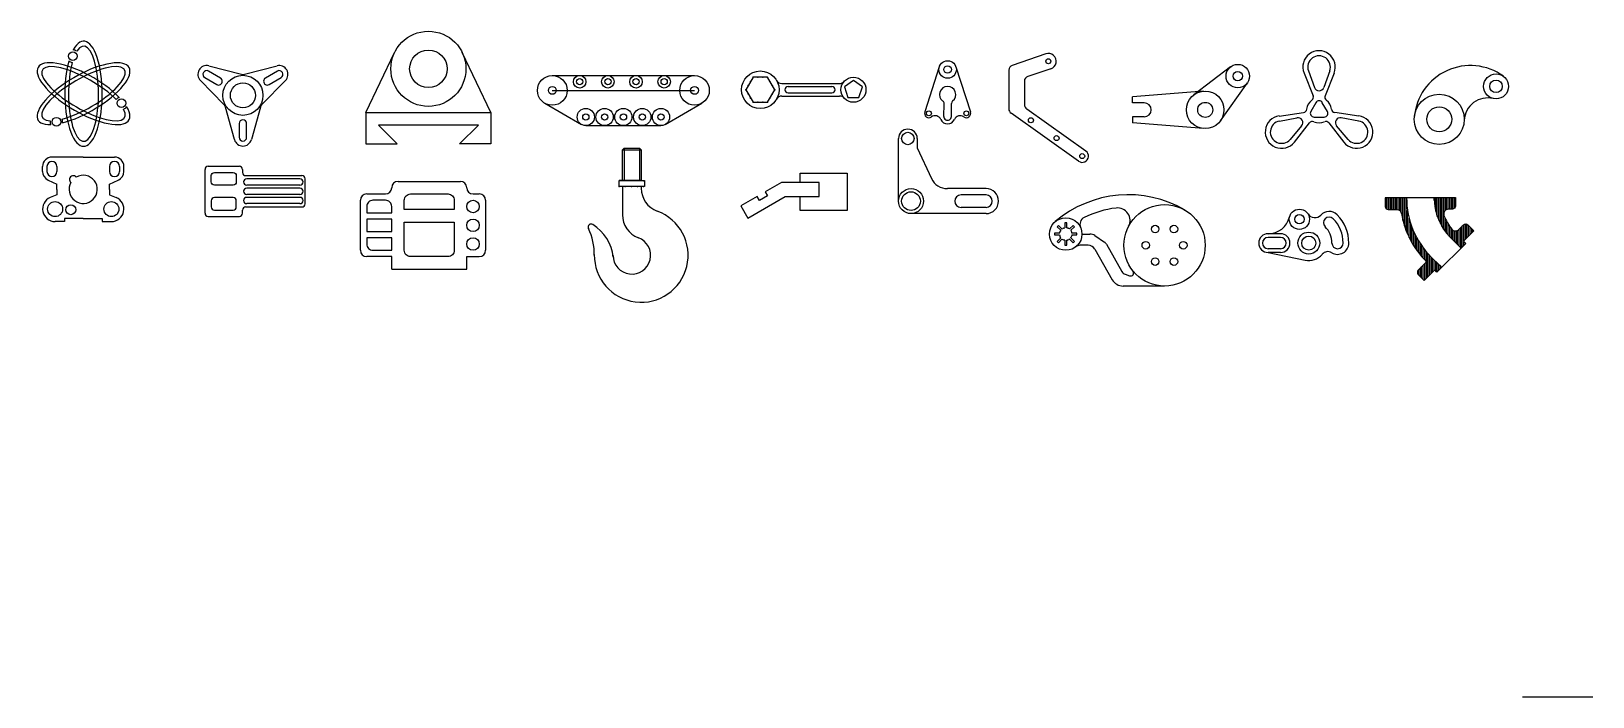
# Model space of a CAD drawing. Header units: inches. Extents: x -62 to 2434, y -799 to 264.
import ezdxf

# ---------------------------------------------------------------- set-up
doc = ezdxf.new("R2010")
doc.units = ezdxf.units.IN
doc.header["$MEASUREMENT"] = 0

# ---------------------------------------------------------------- blocks, each defined once
blk = doc.blocks.new('*U3')
blk.add_circle((0, 0), 6)
blk = doc.blocks.new('*U4')
at = {"color": 0, "linetype": 'ByBlock', "lineweight": -2, "transparency": 16777216}
for p, rotation in [((1942.6, -227.9), 120), ((1972.6, -227.9), 59.99999999999999), ((1927.6, -253.9), 180), ((1942.6, -279.9), 239.9999999999999), ((1972.6, -279.9), 299.9999999999999)]:
    blk.add_blockref('*U3', p, dxfattribs=dict(at, rotation=rotation))
blk.add_blockref('*U3', (1987.6, -253.9), dxfattribs=at)

msp = doc.modelspace()

# ---------------------------------------------------------------- hatches: boundary and pattern name
h = msp.add_hatch()
h.set_pattern_fill('ANSI31', color=256, scale=20, angle=45)
h.set_pattern_definition([(90, (863.3072, 397.8865), (-2.5, 4e-16), [])])
h.paths.add_polyline_path([(2128.4, -26.8, 0.153999), (2168.6, -104.2), (2155.4, -117.4, 0.414214), (2155.4, -124.5), (2164.9, -134.1), (2181.7, -117.3), (2185.2, -120.8), (2231.2, -74.8), (2227.7, -71.3), (2244.5, -54.5), (2234.9, -45, 0.414214), (2227.8, -45), (2220.2, -52.6, -0.444903), (2209, -52.1, -0.078822), (2196.5, -30.4, -0.526319), (2203.5, -20.2), (2210, -20.2, 0.414214), (2215, -15.2), (2214.9, -1.7), (2102.4, -1.7), (2102.5, -15.7, 0.414214), (2107.5, -20.6), (2120.9, -20.6, -0.365365)])
h.paths.add_polyline_path([(2180.7, -1.7), (2136.7, -1.7, 0.198912), (2176.1, -96.8), (2189.1, -109.8), (2192.7, -113.4), (2223.8, -82.3), (2220.2, -78.7), (2207.2, -65.6, -0.198912)])

# ---------------------------------------------------------------- linework, layer by layer
for p, q in [((472.6, 134.1), (518.5, 230)), ((672.6, 134.1), (626.7, 230)), ((1559.8, 228), (1506, 209.5)), ((221.5, 208.7), (273.6, 195.3)), ((278.5, 195.3), (330.6, 208.7)), ((1389.5, 207.3), (1366.2, 135.2)), ((1416.2, 207.3), (1439.5, 135.2)), ((1500.6, 201.9), (1500.6, 140.4)), ((1567.9, 204.3), (1531, 191.9)), ((1855.4, 207.3), (1796.5, 162.3)), ((1979.9, 200.9), (1989.3, 174.3)), ((2013.8, 200.9), (2004.4, 174.3)), ((245.6, 147), (208, 185.4)), ((344.1, 185.4), (306.5, 147)), ((770.7, 193.4), (998.2, 193.3)), ((1137.9, 180.6), (1229.9, 180.6)), ((1147.8, 175.6), (1217.8, 175.6)), ((1525.6, 184.3), (1525.6, 147)), ((1839.1, 121.1), (1882.1, 181.6)), ((1972.7, 197.2), (1987.3, 161.1)), ((2020.9, 197.2), (2006.3, 161.1)), ((770.7, 169.6), (998.2, 169.6)), ((1137.9, 160.6), (1229.9, 160.6)), ((1147.8, 165.6), (1217.8, 165.6)), ((1812.2, 168.4), (1698.4, 159.1)), ((1698.4, 149.7), (1698.4, 159.1)), ((1991.6, 150), (1983.5, 136)), ((2010.1, 136), (2002, 150)), ((262.6, 90.9), (248.1, 142.7)), ((304, 142.7), (289.5, 90.9)), ((472.6, 134.1), (672.6, 134.1)), ((472.6, 134.1), (472.6, 84.1)), ((672.6, 134.1), (672.6, 84.1)), ((758.8, 149.1), (817.4, 115.2)), ((951.3, 115.2), (1010, 149.2)), ((1396.8, 128.1), (1397.2, 148.4)), ((1408.8, 128), (1408.9, 148.8)), ((1612.3, 56.4), (1504.3, 133.1)), ((1623.8, 72.7), (1529.4, 139.6)), ((1717.2, 149.7), (1698.4, 149.7)), ((1717.2, 127.2), (1698.4, 127.2)), ((1698.4, 127.2), (1698.4, 117.8)), ((1933.2, 128.7), (1971.8, 134.1)), ((1933.6, 120.7), (1961.4, 125.9)), ((1988.7, 127), (2004.9, 127)), ((2060.4, 128.7), (2021.9, 134.1)), ((2060.1, 120.7), (2032.3, 125.9)), ((652.6, 114.1), (492.6, 114.1)), ((522.6, 84.1), (492.6, 114.1)), ((652.6, 114.1), (622.6, 84.1)), ((824.3, 113.4), (854.3, 113.4)), ((854.3, 113.4), (884.3, 113.4)), ((884.3, 113.4), (914.5, 113.4)), ((914.5, 113.4), (944.5, 113.4)), ((1812.2, 108.6), (1698.4, 117.8)), ((1968.9, 112.8), (1950.5, 91.3)), ((1957.3, 87), (1981.3, 117.7)), ((2012.4, 117.7), (2036.3, 87)), ((2043.2, 91.3), (2024.8, 112.8)), ((472.6, 84.1), (522.6, 84.1)), ((672.6, 84.1), (622.6, 84.1)), ((882.9, 74.4), (885.9, 77.4)), ((885.9, 77.4), (909.9, 77.4)), ((885.9, 77.4), (885.9, 25.7)), ((909.9, 77.4), (912.9, 74.4)), ((909.9, 77.4), (909.9, 25.7)), ((1324.3, -7.3), (1324.3, 92.7)), ((1354.3, 92.7), (1354.3, 77.7)), ((1354.3, 77.7), (1377, 28.9)), ((20.7, 63), (-29.3, 63)), ((20.7, 63), (70.7, 63)), ((20.7, 63), (70.7, 63)), ((882.9, 74.4), (912.9, 74.4)), ((882.9, 72.4), (882.9, 74.4)), ((882.9, 25.7), (882.9, 72.4)), ((912.9, 74.4), (912.9, 25.7)), ((-44.3, 40), (-44.3, 48)), ((-37.3, 48), (-37.3, 40)), ((-35.4, 26.3), (-21.3, 20)), ((-21.3, 48), (-21.3, 40)), ((62.7, 48), (62.7, 40)), ((62.7, 20), (76.8, 26.3)), ((78.7, 48), (78.7, 40)), ((85.7, 40), (85.7, 48)), ((215.4, -26.6), (215.4, 43.4)), ((220.4, 48.4), (270.4, 48.4)), ((275.4, 43.4), (275.4, 38.4)), ((280.4, 33.4), (370.4, 33.4)), ((367.1, 28.4), (282.1, 28.4)), ((375.4, -11.6), (375.4, 28.4)), ((882.9, 25.7), (877.9, 25.7)), ((912.9, 25.7), (882.9, 25.7)), ((1167.2, 22.5), (1167.2, 37.5)), ((1167.2, 37.5), (1242.2, 37.5)), ((1242.2, 37.5), (1242.2, -22.5)), ((-21.3, 3), (-32.1, -1.6)), ((-21.3, 11.5), (-21.3, 20)), ((-21.3, 11.5), (-21.3, 3)), ((62.7, 11.5), (62.7, 20)), ((62.7, 11.5), (62.7, 3)), ((62.7, 3), (73.5, -1.6)), ((277.1, 23.4), (277.1, 23.4)), ((277.1, 8.4), (277.1, 8.4)), ((367.1, 18.4), (282.1, 18.4)), ((367.1, 13.4), (282.1, 13.4)), ((367.1, 3.4), (282.1, 3.4)), ((372.1, 23.4), (372.1, 23.4)), ((372.1, 8.4), (372.1, 8.4)), ((372.1, 8.4), (372.1, 8.4)), ((474, 4.1), (504, 4.1)), ((514, 14.1), (514, 14.1)), ((524, 24.1), (624, 24.1)), ((634, 14.1), (634, 14.1)), ((644, 4.1), (654, 4.1)), ((882.9, 16.1), (882.9, -29.2)), ((912.9, 16.1), (912.9, 13.3)), ((1098.2, 0), (1072.2, -15)), ((1083.5, -34.4), (1143.2, 0)), ((1101.9, -6.4), (1098.2, 0)), ((1114.9, 1.1), (1101.9, -6.4)), ((1137.2, 22.5), (1111.2, 7.5)), ((1111.2, 7.5), (1114.9, 1.1)), ((1197.2, 22.5), (1137.2, 22.5)), ((1143.2, 0), (1197.2, 0)), ((1167.2, -22.5), (1167.2, 0)), ((1197.2, 0), (1197.2, 22.5)), ((1464.3, 12.7), (1402.4, 12.7)), ((1464.3, 2.7), (1424.3, 2.7)), ((275.4, -26.6), (275.4, -21.6)), ((277.1, -6.3), (277.1, -6.3)), ((280.4, -16.6), (370.4, -16.6)), ((367.1, -1.3), (282.1, -1.3)), ((367.1, -11.3), (282.1, -11.3)), ((372.1, -6.3), (372.1, -6.3)), ((464, -85.9), (464, -5.9)), ((664, -5.9), (664, -85.9)), ((1072.2, -15), (1083.5, -34.4)), ((1242.2, -22.5), (1167.2, -22.5)), ((1464.3, -17.3), (1424.3, -17.3)), ((-9.3, -40), (-24.3, -40)), ((20.7, -35), (-9.3, -35)), ((-9.3, -35), (-9.3, -40)), ((20.7, -35), (-9.3, -35)), ((20.7, -35), (50.7, -35)), ((20.7, -35), (50.7, -35)), ((50.7, -35), (50.7, -40)), ((50.7, -40), (65.7, -40)), ((220.4, -31.6), (270.4, -31.6)), ((1464.3, -27.3), (1344.3, -27.3)), ((1579, -47.2), (1577.9, -48.2)), ((1577.9, -48.2), (1583.6, -53.9)), ((1580, -46.1), (1579, -47.2)), ((1585.7, -51.8), (1580, -46.1)), ((1588.8, -50.3), (1590.2, -49.9)), ((1591.7, -41.9), (1590.2, -41.9)), ((1590.2, -41.9), (1590.2, -49.9)), ((1593.2, -41.9), (1591.7, -41.9)), ((1593.2, -49.9), (1593.2, -41.9)), ((1594.6, -50.3), (1593.2, -49.9)), ((1603.4, -46.1), (1597.7, -51.8)), ((1599.8, -53.9), (1605.5, -48.2)), ((1604.4, -47.2), (1603.4, -46.1)), ((1605.5, -48.2), (1604.4, -47.2)), ((1581.7, -58.4), (1573.7, -58.4)), ((1573.7, -58.4), (1573.7, -59.9)), ((1573.7, -59.9), (1573.7, -61.4)), ((1573.7, -61.4), (1581.7, -61.4)), ((1583.6, -65.9), (1577.9, -71.6)), ((1577.9, -71.6), (1579, -72.6)), ((1579, -72.6), (1580, -73.7)), ((1580, -73.7), (1585.7, -68)), ((1581.7, -58.4), (1582.2, -57)), ((1581.7, -61.4), (1582.2, -62.8)), ((1583.6, -53.9), (1582.9, -55.2)), ((1583.6, -65.9), (1582.9, -64.6)), ((1585.7, -51.8), (1587, -51.1)), ((1585.7, -68), (1587, -68.7)), ((1590.2, -69.9), (1588.8, -69.5)), ((1590.2, -69.9), (1590.2, -77.9)), ((1594.6, -69.5), (1593.2, -69.9)), ((1593.2, -77.9), (1593.2, -69.9)), ((1597.7, -51.8), (1596.4, -51.1)), ((1597.7, -68), (1596.4, -68.7)), ((1597.7, -68), (1603.4, -73.7)), ((1599.8, -53.9), (1600.5, -55.2)), ((1599.8, -65.9), (1600.5, -64.6)), ((1605.5, -71.6), (1599.8, -65.9)), ((1601.7, -58.4), (1601.3, -57)), ((1601.7, -61.4), (1601.3, -62.8)), ((1609.7, -58.4), (1601.7, -58.4)), ((1601.7, -61.4), (1609.7, -61.4)), ((1603.4, -73.7), (1604.4, -72.6)), ((1604.4, -72.6), (1605.5, -71.6)), ((1609.7, -59.9), (1609.7, -58.4)), ((1609.7, -61.4), (1609.7, -59.9)), ((1617.7, -59.9), (1630.4, -59.9)), ((1638.3, -62.3), (1653.6, -72.8)), ((1935.3, -59.3), (1915.3, -59.3)), ((1935.3, -65.3), (1915.3, -65.3)), ((514, -95.9), (474, -95.9)), ((514, -115.9), (514, -95.9)), ((634, -115.9), (634, -95.9)), ((634, -95.9), (654, -95.9)), ((634, -95.9), (644, -95.9)), ((837.9, -93.9), (837.9, -93.9)), ((867.9, -93.9), (867.7, -93.9)), ((1590.2, -77.9), (1591.7, -77.9)), ((1591.7, -77.9), (1593.2, -77.9)), ((1627.7, -77.9), (1614.3, -77.9)), ((1638.2, -84), (1666, -132.8)), ((1656.7, -76.1), (1681.5, -119.7)), ((1935.3, -83.3), (1915.3, -83.3)), ((1935.3, -89.3), (1915.3, -89.3)), ((1915.3, -89.3), (1974.6, -101.7)), ((514, -115.9), (634, -115.9)), ((1686.8, -124.2), (1693.6, -126.6)), ((1749.7, -142.9), (1683.3, -142.9)), ((2321.9, -799.1), (2434.4, -799.1))]:
    msp.add_line(p, q)
for points in [[(215, 190), (234.1, 179, 1), (240.1, 189.4), (221, 200.4, 1)], [(331.1, 200.4), (312, 189.4, 1), (318, 179), (337.1, 190, 1)], [(282, 94.7), (282, 116.7, 1), (270, 116.7), (270, 94.7, 1)], [(230.4, 38.4), (260.4, 38.4, -0.414214), (265.4, 33.4), (265.4, 23.4, -0.414214), (260.4, 18.4), (230.4, 18.4, -0.414214), (225.4, 23.4), (225.4, 33.4, -0.414214)], [(544, 4.1), (604, 4.1, -0.414214), (614, -5.9), (614, -20.9), (534, -20.9), (534, -5.9, -0.414214)], [(230.4, -21.6), (260.4, -21.6, 0.414214), (265.4, -16.6), (265.4, -6.6, 0.414214), (260.4, -1.6), (230.4, -1.6, 0.414214), (225.4, -6.6), (225.4, -16.6, 0.414214)], [(474, -25.9), (514, -25.9), (514, -15.9, 0.414214), (504, -5.9), (484, -5.9, 0.414214), (474, -15.9)], [(534, -40.9), (614, -40.9), (614, -85.9, -0.414214), (604, -95.9), (544, -95.9, -0.414214), (534, -85.9)], [(484, -85.9), (514, -85.9), (514, -65.9), (474, -65.9), (474, -75.9, 0.414214)]]:
    msp.add_lwpolyline(points, format="xyb", close=True)
for points in [[(1091.7, 190.6), (1080.2, 170.6), (1091.7, 150.6), (1114.8, 150.6), (1126.4, 170.6), (1114.8, 190.6)], [(1252.3, 185.6), (1238, 175.2), (1243.5, 158.4), (1261.1, 158.4), (1266.6, 175.2)], [(877.9, 25.7), (917.9, 25.7), (917.9, 16.1), (877.9, 16.1)], [(474, -55.9), (514, -55.9), (514, -35.9), (474, -35.9)]]:
    msp.add_lwpolyline(points, close=True)
for points in [[(2102.4, -1.7), (2214.9, -1.7), (2215, -15.2, -0.414214), (2210, -20.2), (2203.5, -20.2, 0.526319), (2196.5, -30.4, 0.078822), (2209, -52.1, 0.444903), (2220.2, -52.6), (2227.8, -45, -0.414214), (2234.9, -45), (2244.5, -54.5), (2227.7, -71.3), (2231.2, -74.8), (2185.2, -120.8), (2181.7, -117.3)], [(2102.4, -2.2), (2102.5, -15.7, 0.414214), (2107.5, -20.6), (2120.9, -20.6, -0.365365), (2128.4, -26.8, 0.153999), (2168.6, -104.2), (2155.4, -117.4, 0.414214), (2155.4, -124.5), (2164.9, -134.1), (2181.7, -117.3)], [(2136.7, -1.7, 0.198912), (2176.1, -96.8), (2189.1, -109.8), (2192.7, -113.4)], [(2180.7, -1.7, 0.198912), (2207.2, -65.6), (2220.2, -78.7), (2223.8, -82.3), (2220.2, -78.7), (2223.8, -82.3)]]:
    msp.add_lwpolyline(points, format="xyb")
for centre, radius in [((572.6, 204.1), 60), ((4.1, 224.3), 7), ((572.6, 204.1), 30), ((1103.3, 170.6), 30), ((1402.8, 203), 14), ((1402.8, 203), 6), ((1563.9, 216.1), 4), ((1866.8, 192.4), 18.8), ((1866.8, 192.4), 7.5), ((276, 161.7), 32), ((276, 161.7), 20), ((770.7, 169.6), 23.8), ((770.7, 169.6), 6.25), ((814.6, 183.4), 10), ((814.6, 183.4), 5), ((859.6, 183.4), 10), ((859.6, 183.4), 5), ((904.6, 183.4), 10), ((904.6, 183.4), 5), ((949.6, 183.4), 10), ((949.6, 183.4), 5), ((998.2, 169.6), 23.6), ((998.2, 169.6), 6.25), ((1252.3, 170.6), 20), ((2279.8, 176), 20), ((2279.8, 176), 10), ((81.7, 149.1), 7), ((1814.7, 138.5), 30), ((1814.7, 138.5), 12), ((2189, 123.4), 40), ((-22.2, 119.5), 7), ((824.3, 127.1), 13.8), ((824.3, 127.1), 5), ((854.3, 127.1), 13.8), ((854.3, 127.1), 5), ((884.3, 127.1), 13.8), ((884.5, 127.1), 5), ((914.5, 127.1), 13.8), ((914.5, 127.1), 5), ((944.5, 127.1), 13.8), ((944.5, 127.1), 5), ((1372.8, 133), 4), ((1432.8, 133), 4), ((1536.1, 121.9), 4), ((2189, 123.4), 20), ((1339.3, 92.7), 10), ((1577.1, 93.3), 4), ((1618, 64.6), 4), ((1344.3, -7.3), 20), ((1344.3, -7.3), 15), ((-24.3, -20), 12), ((0.7, -21), 8), ((65.7, -20), 12), ((644, -15.9), 10), ((1749.7, -77.9), 65), ((1965.3, -36.3), 16.2), ((644, -45.9), 10), ((1591.7, -59.9), 26), ((1965.3, -36.3), 7.5), ((644, -75.9), 10), ((1980.3, -74.3), 17.5), ((1980.3, -74.3), 11.2)]:
    msp.add_circle(centre, radius)
for centre, radius, start, end in [((4.1, 224.3), 10, 51.3693, 87.1922), ((1563.9, 216.1), 12.5, 288.6463, 108.9349), ((1996.8, 206.9), 26, 337.9585, 202.0415), ((1996.8, 206.9), 18, 340.5288, 199.4712), ((4.1, 224.3), 10, 230.2583, 264.3653), ((218, 195.2), 14, 75.5843, 224.4157), ((334.1, 195.2), 14, 315.5843, 104.4157), ((1508.6, 201.9), 8, 108.9349, 180), ((2238.8, 119.3), 90, 54.1186, 175.3075), ((276, 205), 10, 255.5843, 284.4157), ((1137.9, 190.6), 10, 210, 270), ((1147.8, 170.6), 5, 90, 270), ((1217.8, 170.6), 5, 270, 90), ((1229.9, 190.6), 10, 270, 318.1897), ((1402.8, 163), 13, 307.9856, 233.6325), ((1533.6, 184.3), 8, 108.6463, 180), ((81.7, 149.1), 10, 110.2583, 144.3653), ((1137.9, 150.6), 10, 90, 150), ((1229.9, 150.6), 10, 41.8103, 90), ((1392.2, 148.5), 5, 359.0834, 53.6325), ((1413.9, 148.8), 5, 127.9856, 179.7845), ((1996.8, 137.6), 20, 125.3838, 174.6162), ((1981.8, 158.8), 6, 305.3838, 22.0415), ((1996.8, 176.9), 8, 199.4712, 340.5288), ((1996.8, 147), 6, 30, 150), ((2011.9, 158.8), 6, 157.9585, 234.6162), ((1996.8, 137.6), 20, 5.3838, 54.6162), ((2266.4, 120.1), 37.5, 76.4933, 177.5715), ((81.7, 149.1), 10, 291.3693, 327.1922), ((238.5, 140), 10, 15.5843, 44.4157), ((313.6, 140), 10, 135.5843, 164.4157), ((1372.8, 133), 7, 162.0752, 305.4439), ((1382.7, 119.1), 10, 23.7193, 125.4439), ((1402.8, 128), 6, 179.0834, 359.7845), ((1423, 119.1), 10, 54.5561, 156.2807), ((1432.8, 133), 7, 234.5561, 17.9248), ((1509.6, 140.4), 9, 180, 234.6211), ((1534.6, 147), 9, 180, 234.7043), ((1717.2, 138.5), 11.2, 270, 90), ((1936.8, 103), 26, 97.9585, 322.0415), ((1962.8, 118), 8, 319.4712, 100.5288), ((1971, 140.1), 6, 277.9585, 354.6162), ((1988.7, 133), 6, 150, 270), ((2004.9, 133), 6, 270, 30), ((2022.7, 140.1), 6, 185.3838, 262.0415), ((2030.9, 118), 8, 79.4712, 220.5288), ((2056.8, 103), 26, 217.9585, 82.0415), ((-22.2, 119.5), 10, 171.3693, 207.1922), ((-22.2, 119.5), 10, 350.2583, 24.3653), ((1339.3, 92.7), 15, 0, 180), ((1402.8, 128), 12, 203.7193, 336.2807), ((1936.8, 103), 18, 100.5288, 319.4712), ((1986, 114), 6, 65.3838, 142.0415), ((1996.8, 137.6), 20, 245.3838, 294.6162), ((2007.7, 114), 6, 37.9585, 114.6162), ((2056.8, 103), 18, 220.5288, 79.4712), ((276, 94.7), 14, 195.5843, 344.4157), ((-29.3, 48), 15, 90, 180), ((-29.3, 48), 8, 0, 180), ((70.7, 48), 8, 0, 180), ((70.7, 48), 15, 0, 90), ((1618, 64.6), 10, 234.6211, 54.7043), ((-29.3, 40), 15, 180, 245.9369), ((-29.3, 40), 8, 180, 0), ((20.7, 11.5), 22.5, 150.6207, 119.9717), ((4.7, 27.3), 6, 37.634, 232.9585), ((70.7, 40), 8, 180, 0), ((70.7, 40), 15, 294.0631, 0), ((220.4, 43.4), 5, 90, 180), ((270.4, 43.4), 5, 0, 90), ((280.4, 38.4), 5, 180, 270), ((282.1, 23.4), 5, 90, 180), ((367.1, 23.4), 5, 0, 90), ((370.4, 28.4), 5, 0, 90), ((1402.4, 40.7), 28, 205, 270), ((282.1, 23.4), 5, 180, 270), ((282.1, 8.4), 5, 90, 180), ((282.1, 8.4), 5, 180, 270), ((367.1, 23.4), 5, 270, 0), ((367.1, 8.4), 5, 0, 90), ((367.1, 8.4), 5, 270, 0), ((474, -5.9), 10, 90, 180), ((504, 14.1), 10, 270, 0), ((524, 14.1), 10, 90, 180), ((624, 14.1), 10, 0, 90), ((644, 14.1), 10, 180, 270), ((654, -5.9), 10, 0, 90), ((951.9, 13.3), 39, 180, 249.9948), ((1424.3, -7.3), 10, 90, 270), ((1464.3, -7.3), 20, 270, 90), ((1464.3, -7.3), 10, 270, 90), ((1691.6, -177.1), 180, 59.6368, 130.429), ((-24.3, -20), 20, 112.9972, 270), ((65.7, -20), 20, 270, 67.0028), ((280.4, -21.6), 5, 90, 180), ((282.1, -6.3), 5, 90, 180), ((282.1, -6.3), 5, 180, 270), ((367.1, -6.3), 5, 0, 90), ((367.1, -6.3), 5, 270, 0), ((370.4, -11.6), 5, 270, 0), ((912.9, -93.9), 75, 179.1198, 69.9948), ((1691.6, -177.1), 160, 96.9786, 116.1513), ((1674.6, -38.2), 20, 332.1287, 96.9786), ((2012.8, -41.7), 18, 45, 137.2518), ((220.4, -26.6), 5, 180, 270), ((270.4, -26.6), 5, 270, 0), ((832.9, -48.9), 5, 57.9539, 206.5516), ((798.4, -104), 70, 5.7941, 57.9539), ((921.9, -29.2), 39, 180, 249.6456), ((1626.4, -44.3), 12, 116.1513, 204.2764), ((1915.5, -24.3), 35, 269.7609, 346.459), ((1990.1, -20.7), 13, 212.1592, 317.2518), ((1980.3, -74.3), 46, 90.9991, 91.0603), ((2012.8, -41.7), 9, 45, 225), ((1980.3, -74.3), 37, 0, 45), ((1980.3, -74.3), 55, 0, 45), ((1980.3, -74.3), 55, 0, 45), ((1980.3, -74.3), 64, 0, 45), ((747.9, -91.3), 90, 358.3862, 26.5516), ((897.9, -93.9), 30, 180, 69.6456), ((1591.7, -59.9), 10, 152.0615, 162.9385), ((1591.7, -59.9), 10, 197.0615, 207.9385), ((1591.7, -59.9), 10, 107.0615, 117.9385), ((1591.7, -59.9), 10, 242.0615, 252.9385), ((1591.7, -59.9), 10, 62.0615, 72.9385), ((1591.7, -59.9), 10, 287.0615, 297.9385), ((1591.7, -59.9), 10, 17.0615, 27.9385), ((1591.7, -59.9), 10, 332.0615, 342.9385), ((1630.4, -73.9), 14, 55.7781, 90), ((1648, -81), 10, 29.6499, 55.7781), ((1915.3, -74.3), 15, 90, 270), ((1915.3, -74.3), 9, 90, 270), ((1935.3, -74.3), 15, 270, 90), ((1935.3, -74.3), 9, 270, 90), ((2026.3, -74.3), 18, 239.1332, 0), ((2026.3, -74.3), 9, 180, 0), ((474, -85.9), 10, 180, 270), ((654, -85.9), 10, 270, 0), ((1614.3, -87.9), 10, 90, 128.9424), ((1627.7, -89.9), 12, 29.6499, 90), ((1980.3, -74.3), 28, 258.1766, 319.9263), ((2010.9, -100), 12, 59.1332, 139.9263), ((1690.2, -114.8), 10, 209.6499, 249.9835), ((1695.3, -121.9), 5, 249.9835, 38.9808), ((1683.3, -122.9), 20, 209.6499, 270)]:
    msp.add_arc(centre, radius, start, end)
for major_axis, ratio, start_param, end_param in [((0, -84), 0.357143, 4.040142, 10.010722), ((0, -76), 0.315789, 3.993525, 9.893245), ((-72.7, 42), 0.357143, 4.040142, 10.010722), ((72.7, 42), 0.357143, 4.040142, 10.010722), ((-65.8, 38), 0.315789, 3.993525, 9.893245), ((65.8, 38), 0.315789, 3.993525, 9.893245)]:
    msp.add_ellipse((21.2, 164.3), major_axis=major_axis, ratio=ratio, start_param=start_param, end_param=end_param)
for p in [(1084.1, 177.2), (1087.9, 183.9), (1091.9, 190.6), (1099.6, 190.6), (1107.3, 190.6), (1114.9, 190.4), (1118.8, 183.8), (1122.6, 177.1), (1080.2, 170.6), (1084, 163.9), (1087.9, 157.3), (1091.7, 150.6), (1099.4, 150.6), (1107.1, 150.6), (1114.8, 150.6), (1118.6, 157.2), (1122.5, 163.8), (1126.3, 170.5), (881.1, 25.7), (890.7, 25.7), (900.3, 25.7), (909.9, 25.7), (877.9, 16.1), (887.5, 16.1), (897.1, 16.1), (906.7, 16.1), (916.3, 16.1), (917.9, 24.1)]:
    msp.add_point(p)

# ---------------------------------------------------------------- block references
msp.add_blockref('*U4', (-207.9, 176))

doc.saveas('drawing.dxf')
